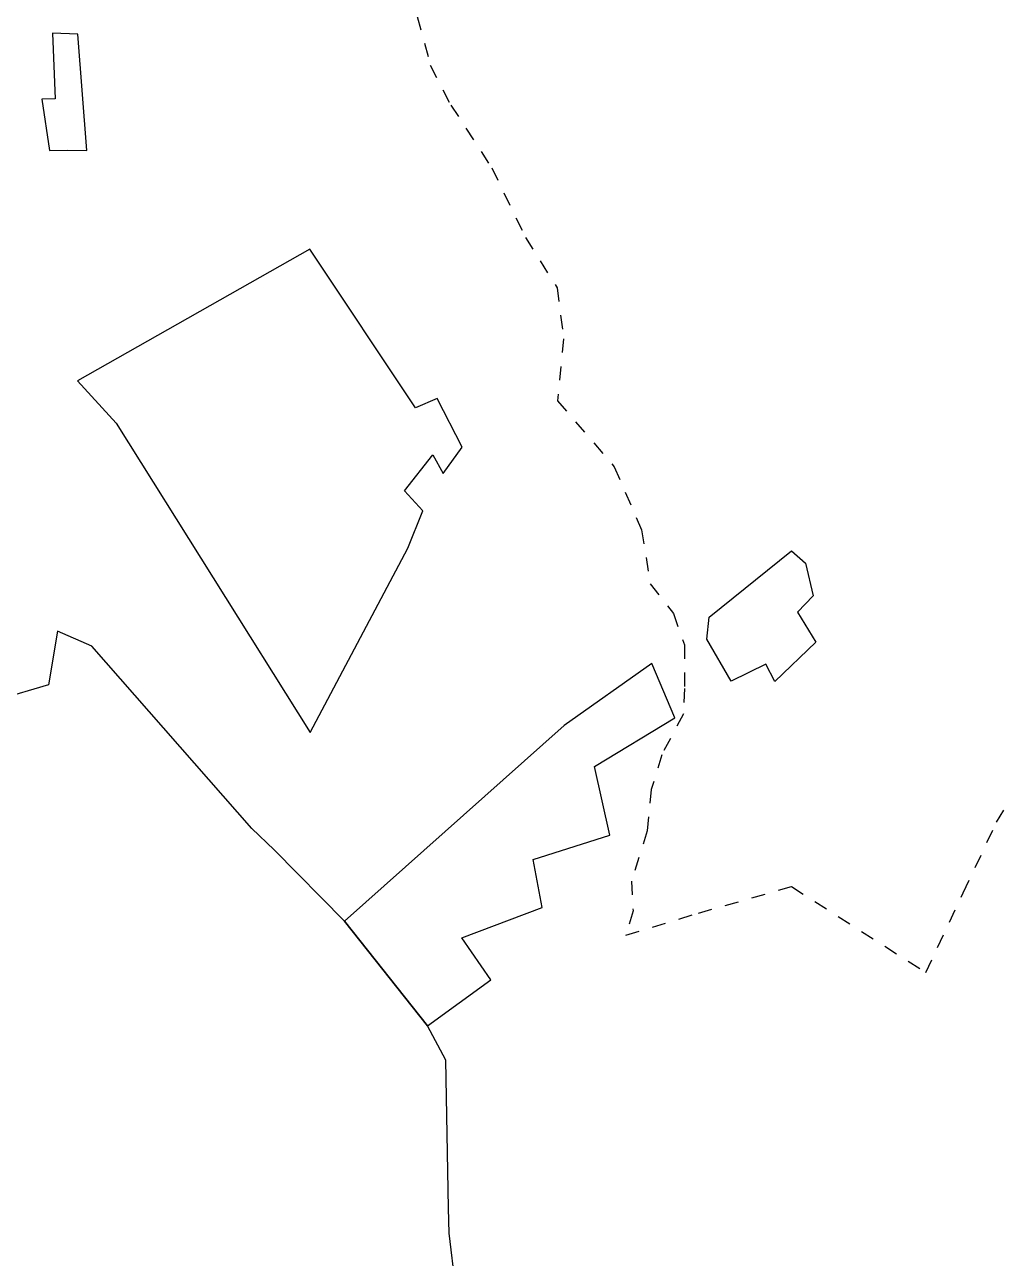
# Model space of a CAD drawing. Header units: millimetres. Extents: x 1888 to 2040, y 1705 to 1894.
# Drawn here: x 1933.4 to 1940.41, y 1828.14 to 1837.04 of the extents above; entities that cross this region are included whole.
import ezdxf

# ---------------------------------------------------------------- set-up
doc = ezdxf.new("R2010")
doc.units = ezdxf.units.MM
doc.linetypes.add('HIDDEN', pattern=[0.375, 0.25, -0.125])

# ---------------------------------------------------------------- blocks, each defined once
blk = doc.blocks.new('mall')
at = {"linetype": 'HIDDEN'}
for p, q in [((-88569.1, 308.2), (-88474.9, -43.3)), ((-88474.9, -43.3), (-88327.3, -331.9)), ((-88327.3, -331.9), (-88031.7, -785.1)), ((-88031.7, -785.1), (-87787.7, -1287.7)), ((-87787.7, -1287.7), (-87560.3, -1651)), ((-87560.3, -1651), (-87513.7, -2019.5)), ((-87513.7, -2019.5), (-87556.7, -2465.9)), ((-87556.7, -2465.9), (-87149, -2942.3)), ((-87149, -2942.3), (-86950.5, -3399.1)), ((-86950.5, -3399.1), (-86888.7, -3788.6)), ((-86888.7, -3788.6), (-86721.9, -4000.9)), ((-86721.9, -4000.9), (-86642.6, -4228.2)), ((-86642.6, -4228.2), (-86641.5, -4543.1)), ((-86641.5, -4543.1), (-86649.5, -4726.3)), ((-86649.5, -4726.3), (-86806.2, -5021.6)), ((-86806.2, -5021.6), (-86881, -5271.4)), ((-84390.1, -5508), (-84099.8, -5020.3)), ((-86881, -5271.4), (-86910.3, -5570.9)), ((-84631.1, -6016.8), (-84390.1, -5508)), ((-86910.3, -5570.9), (-87023.5, -5933.2)), ((-87023.5, -5933.2), (-87012.6, -6148.9)), ((-86541, -6163.7), (-85871, -5973)), ((-85871, -5973), (-84900.7, -6592.3)), ((-84900.7, -6592.3), (-84631.1, -6016.8)), ((-87012.6, -6148.9), (-87064.4, -6324.3)), ((-87064.4, -6324.3), (-86541, -6163.7))]:
    blk.add_line(p, q, dxfattribs=at)
at = {"linetype": 'Continuous'}
for p, q in [((-91018.1, 178.7), (-91200.8, 187.9)), ((-91200.8, 187.9), (-91180.4, -288.1)), ((-90951.5, -660), (-91018.1, 178.7)), ((-91180.4, -288.1), (-91276.6, -290.6)), ((-91276.6, -290.6), (-91220.3, -659.6)), ((-91220.3, -659.6), (-91089.6, -658.8)), ((-91089.6, -658.8), (-90951.5, -660)), ((-89343.9, -1371.1), (-91020.5, -2323.2)), ((-88582.3, -2518.5), (-89343.9, -1371.1)), ((-91020.5, -2323.2), (-90740.4, -2627)), ((-88425.9, -2450.9), (-88582.3, -2518.5)), ((-88246.3, -2802.2), (-88425.9, -2450.9)), ((-90740.4, -2627), (-89342.2, -4860.6)), ((-88382.2, -2990.5), (-88246.3, -2802.2)), ((-88660.5, -3115.4), (-88455.6, -2856.5)), ((-88455.6, -2856.5), (-88382.2, -2990.5)), ((-88527.8, -3260.1), (-88660.5, -3115.4)), ((-88636.9, -3529.9), (-88527.8, -3260.1)), ((-89342.2, -4860.6), (-88636.9, -3529.9)), ((-86464.8, -4027.6), (-85870.8, -3548.6)), ((-85870.8, -3548.6), (-85768.6, -3639.5)), ((-85768.6, -3639.5), (-85713.8, -3873.7)), ((-85713.8, -3873.7), (-85827.4, -3991.5)), ((-85827.4, -3991.5), (-85694.5, -4209.3)), ((-86480, -4186), (-86464.8, -4027.6)), ((-91164.4, -4128.2), (-91228.7, -4516.5)), ((-90916.4, -4237.2), (-91164.4, -4128.2)), ((-89762.8, -5553.3), (-90916.4, -4237.2)), ((-86304.8, -4489.3), (-86480, -4186)), ((-85694.5, -4209.3), (-85991.2, -4493.7)), ((-86877.9, -4361.9), (-87509.9, -4809)), ((-86712.4, -4755.9), (-86877.9, -4361.9)), ((-86055.5, -4366.7), (-86304.8, -4489.3)), ((-85991.2, -4493.7), (-86055.5, -4366.7)), ((-91228.7, -4516.5), (-91590, -4623.2)), ((-87290.6, -5105.2), (-86712.4, -4755.9)), ((-87509.9, -4809), (-89092.7, -6222.1)), ((-87180.1, -5601.5), (-87290.6, -5105.2)), ((-89600.1, -5708.6), (-89762.8, -5553.3)), ((-87733.5, -5777.3), (-87180.1, -5601.5)), ((-89092.7, -6222.1), (-89600.1, -5708.6)), ((-87668.2, -6124), (-87733.5, -5777.3)), ((-88248.5, -6341.4), (-87668.2, -6124)), ((-88495, -6977.2), (-89092.7, -6222.1)), ((-89092.7, -6222.1), (-88495, -6977.2)), ((-88037.6, -6645.2), (-88248.5, -6341.4)), ((-88495, -6977.2), (-88037.6, -6645.2)), ((-88363.3, -7226.3), (-88495, -6977.2)), ((-88342.8, -8292.9), (-88363.3, -7226.3)), ((-88337.8, -8475.2), (-88342.8, -8292.9)), ((-88284.1, -8936.4), (-88337.8, -8475.2))]:
    blk.add_line(p, q, dxfattribs=at)

msp = doc.modelspace()

# ---------------------------------------------------------------- block references
at = {"xscale": 0.001, "yscale": 0.001, "zscale": 0.001}
msp.add_blockref('mall', (2024.7968, 1836.7958), dxfattribs=at)

doc.saveas('drawing.dxf')
